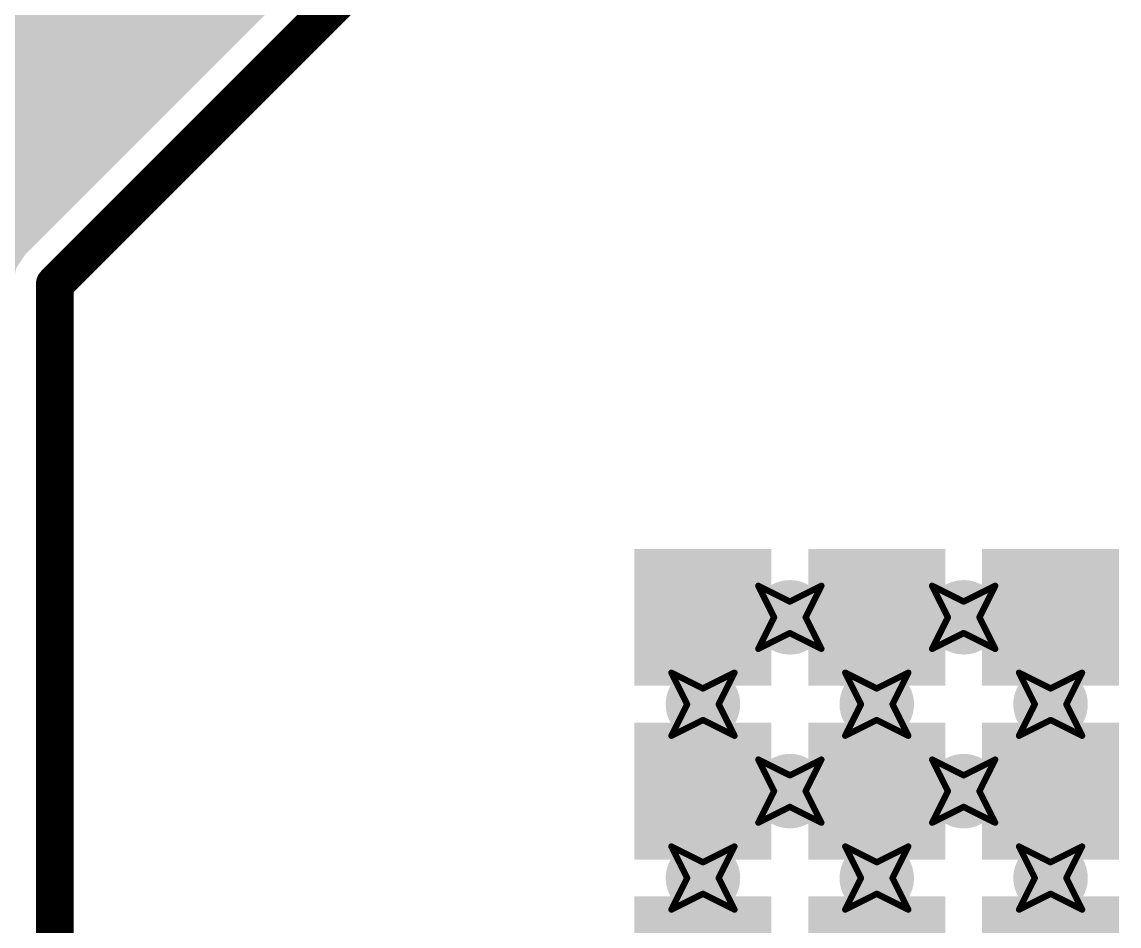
# Model space of a CAD drawing. Header units: inches. Extents: x -11 to 1110, y -7 to 455.
# Drawn here: x 681.73 to 690.57, y 17.21 to 24.5 of the extents above; entities that cross this region are included whole.
import ezdxf

# ---------------------------------------------------------------- set-up
doc = ezdxf.new("R2010")
doc.units = ezdxf.units.IN
for name, color, linetype in [('Bottom Layer', 5, 'Continuous'), ('Bottom Paste', 16, 'Continuous'), ('Bottom Solder', 6, 'Continuous'), ('Drill Drawing', 1, 'Continuous'), ('Multi-Layer', 9, 'Continuous'), ('Pad Holes', 156, 'Continuous'), ('Top Layer', 1, 'Continuous')]:
    doc.layers.add(name, color=color, linetype=linetype)

# ---------------------------------------------------------------- blocks, each defined once
blk = doc.blocks.new('38_SMD_M______B_27')
at = {"layer": 'Bottom Layer'}
for points in [[(-3.1, 0.69), (-2.2, 0.69), (-2.2, -0.21), (-3.1, -0.21)], [(-1.7, 0.69), (-0.8, 0.69), (-0.8, -0.21), (-1.7, -0.21)], [(-0.3, 0.69), (0.6, 0.69), (0.6, -0.21), (-0.3, -0.21)], [(-3.1, -0.71), (-2.2, -0.71), (-2.2, -1.61), (-3.1, -1.61)], [(-1.7, -0.71), (-0.8, -0.71), (-0.8, -1.61), (-1.7, -1.61)], [(-0.3, -0.71), (0.6, -0.71), (0.6, -1.61), (-0.3, -1.61)], [(-3.1, -2.11), (-2.2, -2.11), (-2.2, -3.01), (-3.1, -3.01)], [(-1.7, -2.11), (-0.8, -2.11), (-0.8, -3.01), (-1.7, -3.01)], [(-0.3, -2.11), (0.6, -2.11), (0.6, -3.01), (-0.3, -3.01)]]:
    blk.add_hatch(color=5, dxfattribs=at).paths.add_polyline_path(points)
h = blk.add_hatch(color=5, dxfattribs=at)
edge = h.paths.add_edge_path()
edge.add_arc((-1.95, 0.24), 0.3, 0, 360)
h = blk.add_hatch(color=5, dxfattribs=at)
edge = h.paths.add_edge_path()
edge.add_arc((-0.55, 0.24), 0.3, 0, 360)
h = blk.add_hatch(color=5, dxfattribs=at)
edge = h.paths.add_edge_path()
edge.add_arc((-1.25, -0.46), 0.3, 0, 360)
h = blk.add_hatch(color=5, dxfattribs=at)
edge = h.paths.add_edge_path()
edge.add_arc((0.15, -0.46), 0.3, 0, 360)
h = blk.add_hatch(color=5, dxfattribs=at)
edge = h.paths.add_edge_path()
edge.add_arc((-1.95, -1.16), 0.3, 0, 360)
h = blk.add_hatch(color=5, dxfattribs=at)
edge = h.paths.add_edge_path()
edge.add_arc((-0.55, -1.16), 0.3, 0, 360)
h = blk.add_hatch(color=5, dxfattribs=at)
edge = h.paths.add_edge_path()
edge.add_arc((-1.25, -1.86), 0.3, 0, 360)
h = blk.add_hatch(color=5, dxfattribs=at)
edge = h.paths.add_edge_path()
edge.add_arc((0.15, -1.86), 0.3, 0, 360)
h = blk.add_hatch(color=5, dxfattribs=at)
edge = h.paths.add_edge_path()
edge.add_arc((-1.95, -2.56), 0.3, 0, 360)
h = blk.add_hatch(color=5, dxfattribs=at)
edge = h.paths.add_edge_path()
edge.add_arc((-0.55, -2.56), 0.3, 0, 360)
at = {"layer": 'Bottom Paste'}
for points in [[(-3.1, 0.69), (-2.2, 0.69), (-2.2, -0.21), (-3.1, -0.21)], [(-1.7, 0.69), (-0.8, 0.69), (-0.8, -0.21), (-1.7, -0.21)], [(-0.3, 0.69), (0.6, 0.69), (0.6, -0.21), (-0.3, -0.21)], [(-3.1, -0.71), (-2.2, -0.71), (-2.2, -1.61), (-3.1, -1.61)], [(-1.7, -0.71), (-0.8, -0.71), (-0.8, -1.61), (-1.7, -1.61)], [(-0.3, -0.71), (0.6, -0.71), (0.6, -1.61), (-0.3, -1.61)], [(-3.1, -2.11), (-2.2, -2.11), (-2.2, -3.01), (-3.1, -3.01)], [(-1.7, -2.11), (-0.8, -2.11), (-0.8, -3.01), (-1.7, -3.01)], [(-0.3, -2.11), (0.6, -2.11), (0.6, -3.01), (-0.3, -3.01)]]:
    blk.add_hatch(color=16, dxfattribs=at).paths.add_polyline_path(points)
at = {"layer": 'Bottom Solder'}
for points in [[(-3.2016, 0.7916), (-2.0984, 0.7916), (-2.0984, -0.3116), (-3.2016, -0.3116)], [(-1.8016, 0.7916), (-0.6984, 0.7916), (-0.6984, -0.3116), (-1.8016, -0.3116)], [(-0.4016, 0.7916), (0.7016, 0.7916), (0.7016, -0.3116), (-0.4016, -0.3116)], [(-3.2016, -0.6084), (-2.0984, -0.6084), (-2.0984, -1.7116), (-3.2016, -1.7116)], [(-1.8016, -0.6084), (-0.6984, -0.6084), (-0.6984, -1.7116), (-1.8016, -1.7116)], [(-0.4016, -0.6084), (0.7016, -0.6084), (0.7016, -1.7116), (-0.4016, -1.7116)], [(-3.2016, -2.0084), (-2.0984, -2.0084), (-2.0984, -3.1116), (-3.2016, -3.1116)], [(-1.8016, -2.0084), (-0.6984, -2.0084), (-0.6984, -3.1116), (-1.8016, -3.1116)], [(-0.4016, -2.0084), (0.7016, -2.0084), (0.7016, -3.1116), (-0.4016, -3.1116)]]:
    blk.add_hatch(color=6, dxfattribs=at).paths.add_polyline_path(points)
at = {"layer": 'Multi-Layer'}
h = blk.add_hatch(color=9, dxfattribs=at)
edge = h.paths.add_edge_path()
edge.add_arc((-1.95, 0.24), 0.3, 0, 360)
h = blk.add_hatch(color=9, dxfattribs=at)
edge = h.paths.add_edge_path()
edge.add_arc((-0.55, 0.24), 0.3, 0, 360)
h = blk.add_hatch(color=9, dxfattribs=at)
edge = h.paths.add_edge_path()
edge.add_arc((-1.25, -0.46), 0.3, 0, 360)
h = blk.add_hatch(color=9, dxfattribs=at)
edge = h.paths.add_edge_path()
edge.add_arc((0.15, -0.46), 0.3, 0, 360)
h = blk.add_hatch(color=9, dxfattribs=at)
edge = h.paths.add_edge_path()
edge.add_arc((-1.95, -1.16), 0.3, 0, 360)
h = blk.add_hatch(color=9, dxfattribs=at)
edge = h.paths.add_edge_path()
edge.add_arc((-0.55, -1.16), 0.3, 0, 360)
h = blk.add_hatch(color=9, dxfattribs=at)
edge = h.paths.add_edge_path()
edge.add_arc((-1.25, -1.86), 0.3, 0, 360)
h = blk.add_hatch(color=9, dxfattribs=at)
edge = h.paths.add_edge_path()
edge.add_arc((0.15, -1.86), 0.3, 0, 360)
h = blk.add_hatch(color=9, dxfattribs=at)
edge = h.paths.add_edge_path()
edge.add_arc((-1.95, -2.56), 0.3, 0, 360)
h = blk.add_hatch(color=9, dxfattribs=at)
edge = h.paths.add_edge_path()
edge.add_arc((-0.55, -2.56), 0.3, 0, 360)
at = {"layer": 'Pad Holes'}
h = blk.add_hatch(color=7, dxfattribs=at)
edge = h.paths.add_edge_path()
edge.add_arc((-1.95, 0.24), 0.15, 0, 360)
h = blk.add_hatch(color=7, dxfattribs=at)
edge = h.paths.add_edge_path()
edge.add_arc((-0.55, 0.24), 0.15, 0, 360)
h = blk.add_hatch(color=7, dxfattribs=at)
edge = h.paths.add_edge_path()
edge.add_arc((-1.25, -0.46), 0.15, 0, 360)
h = blk.add_hatch(color=7, dxfattribs=at)
edge = h.paths.add_edge_path()
edge.add_arc((0.15, -0.46), 0.15, 0, 360)
h = blk.add_hatch(color=7, dxfattribs=at)
edge = h.paths.add_edge_path()
edge.add_arc((-1.95, -1.16), 0.15, 0, 360)
h = blk.add_hatch(color=7, dxfattribs=at)
edge = h.paths.add_edge_path()
edge.add_arc((-0.55, -1.16), 0.15, 0, 360)
h = blk.add_hatch(color=7, dxfattribs=at)
edge = h.paths.add_edge_path()
edge.add_arc((-1.25, -1.86), 0.15, 0, 360)
h = blk.add_hatch(color=7, dxfattribs=at)
edge = h.paths.add_edge_path()
edge.add_arc((0.15, -1.86), 0.15, 0, 360)
h = blk.add_hatch(color=7, dxfattribs=at)
edge = h.paths.add_edge_path()
edge.add_arc((-1.95, -2.56), 0.15, 0, 360)
h = blk.add_hatch(color=7, dxfattribs=at)
edge = h.paths.add_edge_path()
edge.add_arc((-0.55, -2.56), 0.15, 0, 360)
at = {"layer": 'Top Layer'}
h = blk.add_hatch(color=1, dxfattribs=at)
edge = h.paths.add_edge_path()
edge.add_arc((-1.95, 0.24), 0.3, 0, 360)
h = blk.add_hatch(color=1, dxfattribs=at)
edge = h.paths.add_edge_path()
edge.add_arc((-0.55, 0.24), 0.3, 0, 360)
h = blk.add_hatch(color=1, dxfattribs=at)
edge = h.paths.add_edge_path()
edge.add_arc((-1.25, -0.46), 0.3, 0, 360)
h = blk.add_hatch(color=1, dxfattribs=at)
edge = h.paths.add_edge_path()
edge.add_arc((0.15, -0.46), 0.3, 0, 360)
h = blk.add_hatch(color=1, dxfattribs=at)
edge = h.paths.add_edge_path()
edge.add_arc((-1.95, -1.16), 0.3, 0, 360)
h = blk.add_hatch(color=1, dxfattribs=at)
edge = h.paths.add_edge_path()
edge.add_arc((-0.55, -1.16), 0.3, 0, 360)
h = blk.add_hatch(color=1, dxfattribs=at)
edge = h.paths.add_edge_path()
edge.add_arc((-1.25, -1.86), 0.3, 0, 360)
h = blk.add_hatch(color=1, dxfattribs=at)
edge = h.paths.add_edge_path()
edge.add_arc((0.15, -1.86), 0.3, 0, 360)
h = blk.add_hatch(color=1, dxfattribs=at)
edge = h.paths.add_edge_path()
edge.add_arc((-1.95, -2.56), 0.3, 0, 360)
h = blk.add_hatch(color=1, dxfattribs=at)
edge = h.paths.add_edge_path()
edge.add_arc((-0.55, -2.56), 0.3, 0, 360)

msp = doc.modelspace()

# ---------------------------------------------------------------- hatches: boundary and pattern name
at = {"layer": 'Top Layer'}
msp.add_hatch(color=1, dxfattribs=at).paths.add_polyline_path([(684.7932, 39.9024), (684.7932, 25.659), (681.7551, 22.6209), (681.6821, 22.5117), (681.6565, 22.3829), (681.6565, 14.0463), (681.5881, 13.9779), (681.5281, 13.833), (681.4011, 13.8583), (681.4011, 23.7138), (681.4517, 23.7643), (681.5244, 23.94), (681.5244, 24.13), (681.4517, 24.3057), (681.3173, 24.4401), (681.1416, 24.5128), (680.9516, 24.5128), (680.7759, 24.4401), (680.6415, 24.3057), (680.5688, 24.13), (680.5688, 23.94), (680.6415, 23.7643), (680.7277, 23.6782), (680.7277, 4.1856), (680.6593, 4.1173), (680.6331, 4.054), (680.4957, 4.054), (680.4695, 4.1173), (680.4011, 4.1856), (680.4011, 25.1673), (681.5671, 26.3333), (682.921, 26.3333), (682.9893, 26.2649), (683.165, 26.1922), (683.355, 26.1922), (683.5307, 26.2649), (683.6651, 26.3993), (683.7378, 26.575), (683.7378, 26.765), (683.6651, 26.9407), (683.5307, 27.0751), (683.5039, 27.0861), (683.5292, 27.2131), (683.6565, 27.2131), (683.9393, 26.9303), (683.9393, 26.3015), (683.6943, 26.0565), (682.713, 26.0565), (682.6447, 26.1249), (682.469, 26.1976), (682.279, 26.1976), (682.1033, 26.1249), (681.9689, 25.9905), (681.8962, 25.8148), (681.8962, 25.6248), (681.9689, 25.4491), (682.1033, 25.3147), (682.279, 25.242), (682.469, 25.242), (682.6447, 25.3147), (682.713, 25.3831), (683.8338, 25.3831), (683.9626, 25.4088), (684.0719, 25.4817), (684.5141, 25.9239), (684.587, 26.0332), (684.6127, 26.162), (684.6127, 27.0697), (684.587, 27.1986), (684.5141, 27.3078), (684.034, 27.7879), (683.9248, 27.8608), (683.7959, 27.8865), (680.4532, 27.8865), (680.3244, 27.8608), (680.2151, 27.7879), (678.8263, 26.3991), (678.7534, 26.2898), (678.7277, 26.161), (678.7277, 4.1856), (678.6593, 4.1173), (678.5866, 3.9416), (678.5866, 3.7516), (678.6593, 3.5759), (678.7938, 3.4415), (678.9694, 3.3688), (679.1594, 3.3688), (679.3351, 3.4415), (679.4695, 3.5759), (679.4957, 3.6392), (679.6331, 3.6392), (679.6593, 3.5759), (679.7937, 3.4415), (679.9694, 3.3688), (680.1594, 3.3688), (680.3351, 3.4415), (680.4695, 3.5759), (680.4957, 3.6392), (680.6331, 3.6392), (680.6593, 3.5759), (680.7937, 3.4415), (680.9694, 3.3688), (681.1594, 3.3688), (681.3351, 3.4415), (681.4034, 3.5099), (681.8947, 3.5099), (681.9199, 3.3829), (681.7985, 3.3327), (681.6641, 3.1983), (681.5914, 3.0226), (681.5914, 2.8326), (681.6641, 2.6569), (681.6668, 2.6543), (681.6181, 2.537), (678.1098, 2.537), (677.5582, 3.0886), (677.5582, 3.8578), (677.5582, 14.3377), (677.5198, 14.531), (677.4103, 14.6948), (675.5803, 16.5248), (675.5803, 25.4302), (675.5418, 25.6234), (675.4323, 25.7873), (675.2685, 25.8968), (675.0753, 25.9352), (674.882, 25.8968), (674.7182, 25.7873), (674.6813, 25.7321), (674.5543, 25.7706), (674.5543, 40.3822), (674.5286, 40.5111), (674.4557, 40.6203), (671.1499, 43.9261), (671.0613, 43.9853), (671.0697, 44.0779), (671.0824, 44.1123), (674.3275, 44.1123), (676.8971, 41.5426), (676.8971, 24.3388), (676.8287, 24.2705), (676.756, 24.0948), (676.756, 23.9048), (676.8287, 23.7291), (676.9631, 23.5947), (677.1388, 23.522), (677.3288, 23.522), (677.5045, 23.5947), (677.6389, 23.7291), (677.7116, 23.9048), (677.7116, 24.0948), (677.6389, 24.2705), (677.5705, 24.3388), (677.5705, 41.6821), (677.5448, 41.8109), (677.4719, 41.9201), (674.705, 44.687), (674.6295, 44.7374), (674.6681, 44.8644), (679.8312, 44.8644)])

# ---------------------------------------------------------------- linework, layer by layer
at = {"layer": 'Drill Drawing'}
for points in [[(687.6594, 19.9538, 0.0508, 0.0508, 0), (687.9134, 19.8268, 0.0508, 0.0508, 0)], [(687.6594, 19.9538, 0.0508, 0.0508, 0), (687.7864, 19.6998, 0.0508, 0.0508, 0)], [(687.9134, 19.8268, 0.0508, 0.0508, 0), (688.1674, 19.9538, 0.0508, 0.0508, 0)], [(688.0404, 19.6998, 0.0508, 0.0508, 0), (688.1674, 19.9538, 0.0508, 0.0508, 0)], [(689.0594, 19.9538, 0.0508, 0.0508, 0), (689.3134, 19.8268, 0.0508, 0.0508, 0)], [(689.0594, 19.9538, 0.0508, 0.0508, 0), (689.1864, 19.6998, 0.0508, 0.0508, 0)], [(689.3134, 19.8268, 0.0508, 0.0508, 0), (689.5674, 19.9538, 0.0508, 0.0508, 0)], [(689.4404, 19.6998, 0.0508, 0.0508, 0), (689.5674, 19.9538, 0.0508, 0.0508, 0)], [(687.6594, 19.4458, 0.0508, 0.0508, 0), (687.7864, 19.6998, 0.0508, 0.0508, 0)], [(688.0404, 19.6998, 0.0508, 0.0508, 0), (688.1674, 19.4458, 0.0508, 0.0508, 0)], [(689.0594, 19.4458, 0.0508, 0.0508, 0), (689.1864, 19.6998, 0.0508, 0.0508, 0)], [(689.4404, 19.6998, 0.0508, 0.0508, 0), (689.5674, 19.4458, 0.0508, 0.0508, 0)], [(687.6594, 19.4458, 0.0508, 0.0508, 0), (687.9134, 19.5728, 0.0508, 0.0508, 0)], [(687.9134, 19.5728, 0.0508, 0.0508, 0), (688.1674, 19.4458, 0.0508, 0.0508, 0)], [(689.0594, 19.4458, 0.0508, 0.0508, 0), (689.3134, 19.5728, 0.0508, 0.0508, 0)], [(689.3134, 19.5728, 0.0508, 0.0508, 0), (689.5674, 19.4458, 0.0508, 0.0508, 0)], [(686.9594, 19.2538, 0.0508, 0.0508, 0), (687.2134, 19.1268, 0.0508, 0.0508, 0)], [(686.9594, 19.2538, 0.0508, 0.0508, 0), (687.0864, 18.9998, 0.0508, 0.0508, 0)], [(687.2134, 19.1268, 0.0508, 0.0508, 0), (687.4674, 19.2538, 0.0508, 0.0508, 0)], [(687.3404, 18.9998, 0.0508, 0.0508, 0), (687.4674, 19.2538, 0.0508, 0.0508, 0)], [(688.3594, 19.2538, 0.0508, 0.0508, 0), (688.6134, 19.1268, 0.0508, 0.0508, 0)], [(688.3594, 19.2538, 0.0508, 0.0508, 0), (688.4864, 18.9998, 0.0508, 0.0508, 0)], [(688.6134, 19.1268, 0.0508, 0.0508, 0), (688.8674, 19.2538, 0.0508, 0.0508, 0)], [(688.7404, 18.9998, 0.0508, 0.0508, 0), (688.8674, 19.2538, 0.0508, 0.0508, 0)], [(689.7594, 19.2538, 0.0508, 0.0508, 0), (690.0134, 19.1268, 0.0508, 0.0508, 0)], [(689.7594, 19.2538, 0.0508, 0.0508, 0), (689.8864, 18.9998, 0.0508, 0.0508, 0)], [(690.0134, 19.1268, 0.0508, 0.0508, 0), (690.2674, 19.2538, 0.0508, 0.0508, 0)], [(690.1404, 18.9998, 0.0508, 0.0508, 0), (690.2674, 19.2538, 0.0508, 0.0508, 0)], [(686.9594, 18.7458, 0.0508, 0.0508, 0), (687.0864, 18.9998, 0.0508, 0.0508, 0)], [(687.3404, 18.9998, 0.0508, 0.0508, 0), (687.4674, 18.7458, 0.0508, 0.0508, 0)], [(688.3594, 18.7458, 0.0508, 0.0508, 0), (688.4864, 18.9998, 0.0508, 0.0508, 0)], [(688.7404, 18.9998, 0.0508, 0.0508, 0), (688.8674, 18.7458, 0.0508, 0.0508, 0)], [(689.7594, 18.7458, 0.0508, 0.0508, 0), (689.8864, 18.9998, 0.0508, 0.0508, 0)], [(690.1404, 18.9998, 0.0508, 0.0508, 0), (690.2674, 18.7458, 0.0508, 0.0508, 0)], [(686.9594, 18.7458, 0.0508, 0.0508, 0), (687.2134, 18.8728, 0.0508, 0.0508, 0)], [(687.2134, 18.8728, 0.0508, 0.0508, 0), (687.4674, 18.7458, 0.0508, 0.0508, 0)], [(688.3594, 18.7458, 0.0508, 0.0508, 0), (688.6134, 18.8728, 0.0508, 0.0508, 0)], [(688.6134, 18.8728, 0.0508, 0.0508, 0), (688.8674, 18.7458, 0.0508, 0.0508, 0)], [(689.7594, 18.7458, 0.0508, 0.0508, 0), (690.0134, 18.8728, 0.0508, 0.0508, 0)], [(690.0134, 18.8728, 0.0508, 0.0508, 0), (690.2674, 18.7458, 0.0508, 0.0508, 0)], [(687.6594, 18.5538, 0.0508, 0.0508, 0), (687.9134, 18.4268, 0.0508, 0.0508, 0)], [(687.6594, 18.5538, 0.0508, 0.0508, 0), (687.7864, 18.2998, 0.0508, 0.0508, 0)], [(687.9134, 18.4268, 0.0508, 0.0508, 0), (688.1674, 18.5538, 0.0508, 0.0508, 0)], [(688.0404, 18.2998, 0.0508, 0.0508, 0), (688.1674, 18.5538, 0.0508, 0.0508, 0)], [(689.0594, 18.5538, 0.0508, 0.0508, 0), (689.3134, 18.4268, 0.0508, 0.0508, 0)], [(689.0594, 18.5538, 0.0508, 0.0508, 0), (689.1864, 18.2998, 0.0508, 0.0508, 0)], [(689.3134, 18.4268, 0.0508, 0.0508, 0), (689.5674, 18.5538, 0.0508, 0.0508, 0)], [(689.4404, 18.2998, 0.0508, 0.0508, 0), (689.5674, 18.5538, 0.0508, 0.0508, 0)], [(687.6594, 18.0458, 0.0508, 0.0508, 0), (687.7864, 18.2998, 0.0508, 0.0508, 0)], [(688.0404, 18.2998, 0.0508, 0.0508, 0), (688.1674, 18.0458, 0.0508, 0.0508, 0)], [(689.0594, 18.0458, 0.0508, 0.0508, 0), (689.1864, 18.2998, 0.0508, 0.0508, 0)], [(689.4404, 18.2998, 0.0508, 0.0508, 0), (689.5674, 18.0458, 0.0508, 0.0508, 0)], [(687.6594, 18.0458, 0.0508, 0.0508, 0), (687.9134, 18.1728, 0.0508, 0.0508, 0)], [(687.9134, 18.1728, 0.0508, 0.0508, 0), (688.1674, 18.0458, 0.0508, 0.0508, 0)], [(689.0594, 18.0458, 0.0508, 0.0508, 0), (689.3134, 18.1728, 0.0508, 0.0508, 0)], [(689.3134, 18.1728, 0.0508, 0.0508, 0), (689.5674, 18.0458, 0.0508, 0.0508, 0)], [(686.9594, 17.8538, 0.0508, 0.0508, 0), (687.2134, 17.7268, 0.0508, 0.0508, 0)], [(686.9594, 17.8538, 0.0508, 0.0508, 0), (687.0864, 17.5998, 0.0508, 0.0508, 0)], [(687.2134, 17.7268, 0.0508, 0.0508, 0), (687.4674, 17.8538, 0.0508, 0.0508, 0)], [(687.3404, 17.5998, 0.0508, 0.0508, 0), (687.4674, 17.8538, 0.0508, 0.0508, 0)], [(688.3594, 17.8538, 0.0508, 0.0508, 0), (688.6134, 17.7268, 0.0508, 0.0508, 0)], [(688.3594, 17.8538, 0.0508, 0.0508, 0), (688.4864, 17.5998, 0.0508, 0.0508, 0)], [(688.6134, 17.7268, 0.0508, 0.0508, 0), (688.8674, 17.8538, 0.0508, 0.0508, 0)], [(688.7404, 17.5998, 0.0508, 0.0508, 0), (688.8674, 17.8538, 0.0508, 0.0508, 0)], [(689.7594, 17.8538, 0.0508, 0.0508, 0), (690.0134, 17.7268, 0.0508, 0.0508, 0)], [(689.7594, 17.8538, 0.0508, 0.0508, 0), (689.8864, 17.5998, 0.0508, 0.0508, 0)], [(690.0134, 17.7268, 0.0508, 0.0508, 0), (690.2674, 17.8538, 0.0508, 0.0508, 0)], [(690.1404, 17.5998, 0.0508, 0.0508, 0), (690.2674, 17.8538, 0.0508, 0.0508, 0)], [(686.9594, 17.3458, 0.0508, 0.0508, 0), (687.0864, 17.5998, 0.0508, 0.0508, 0)], [(687.3404, 17.5998, 0.0508, 0.0508, 0), (687.4674, 17.3458, 0.0508, 0.0508, 0)], [(688.3594, 17.3458, 0.0508, 0.0508, 0), (688.4864, 17.5998, 0.0508, 0.0508, 0)], [(688.7404, 17.5998, 0.0508, 0.0508, 0), (688.8674, 17.3458, 0.0508, 0.0508, 0)], [(689.7594, 17.3458, 0.0508, 0.0508, 0), (689.8864, 17.5998, 0.0508, 0.0508, 0)], [(690.1404, 17.5998, 0.0508, 0.0508, 0), (690.2674, 17.3458, 0.0508, 0.0508, 0)], [(686.9594, 17.3458, 0.0508, 0.0508, 0), (687.2134, 17.4728, 0.0508, 0.0508, 0)], [(687.2134, 17.4728, 0.0508, 0.0508, 0), (687.4674, 17.3458, 0.0508, 0.0508, 0)], [(688.3594, 17.3458, 0.0508, 0.0508, 0), (688.6134, 17.4728, 0.0508, 0.0508, 0)], [(688.6134, 17.4728, 0.0508, 0.0508, 0), (688.8674, 17.3458, 0.0508, 0.0508, 0)], [(689.7594, 17.3458, 0.0508, 0.0508, 0), (690.0134, 17.4728, 0.0508, 0.0508, 0)], [(690.0134, 17.4728, 0.0508, 0.0508, 0), (690.2674, 17.3458, 0.0508, 0.0508, 0)]]:
    msp.add_lwpolyline(points, format="xyseb", dxfattribs=at)
for points in [[(687.6467, 19.9538, 0.0254, 0.0254, 1), (687.6721, 19.9538, 0.0254, 0.0254, 1)], [(687.6467, 19.9538, 0.0254, 0.0254, 1), (687.6721, 19.9538, 0.0254, 0.0254, 1)], [(688.1547, 19.9538, 0.0254, 0.0254, 1), (688.1801, 19.9538, 0.0254, 0.0254, 1)], [(688.1547, 19.9538, 0.0254, 0.0254, 1), (688.1801, 19.9538, 0.0254, 0.0254, 1)], [(689.0467, 19.9538, 0.0254, 0.0254, 1), (689.0721, 19.9538, 0.0254, 0.0254, 1)], [(689.0467, 19.9538, 0.0254, 0.0254, 1), (689.0721, 19.9538, 0.0254, 0.0254, 1)], [(689.5547, 19.9538, 0.0254, 0.0254, 1), (689.5801, 19.9538, 0.0254, 0.0254, 1)], [(689.5547, 19.9538, 0.0254, 0.0254, 1), (689.5801, 19.9538, 0.0254, 0.0254, 1)], [(687.9007, 19.8268, 0.0254, 0.0254, 1), (687.9261, 19.8268, 0.0254, 0.0254, 1)], [(687.9007, 19.8268, 0.0254, 0.0254, 1), (687.9261, 19.8268, 0.0254, 0.0254, 1)], [(689.3007, 19.8268, 0.0254, 0.0254, 1), (689.3261, 19.8268, 0.0254, 0.0254, 1)], [(689.3007, 19.8268, 0.0254, 0.0254, 1), (689.3261, 19.8268, 0.0254, 0.0254, 1)], [(687.7737, 19.6998, 0.0254, 0.0254, 1), (687.7991, 19.6998, 0.0254, 0.0254, 1)], [(687.7737, 19.6998, 0.0254, 0.0254, 1), (687.7991, 19.6998, 0.0254, 0.0254, 1)], [(688.0277, 19.6998, 0.0254, 0.0254, 1), (688.0531, 19.6998, 0.0254, 0.0254, 1)], [(688.0277, 19.6998, 0.0254, 0.0254, 1), (688.0531, 19.6998, 0.0254, 0.0254, 1)], [(689.1737, 19.6998, 0.0254, 0.0254, 1), (689.1991, 19.6998, 0.0254, 0.0254, 1)], [(689.1737, 19.6998, 0.0254, 0.0254, 1), (689.1991, 19.6998, 0.0254, 0.0254, 1)], [(689.4277, 19.6998, 0.0254, 0.0254, 1), (689.4531, 19.6998, 0.0254, 0.0254, 1)], [(689.4277, 19.6998, 0.0254, 0.0254, 1), (689.4531, 19.6998, 0.0254, 0.0254, 1)], [(687.9007, 19.5728, 0.0254, 0.0254, 1), (687.9261, 19.5728, 0.0254, 0.0254, 1)], [(687.9007, 19.5728, 0.0254, 0.0254, 1), (687.9261, 19.5728, 0.0254, 0.0254, 1)], [(689.3007, 19.5728, 0.0254, 0.0254, 1), (689.3261, 19.5728, 0.0254, 0.0254, 1)], [(689.3007, 19.5728, 0.0254, 0.0254, 1), (689.3261, 19.5728, 0.0254, 0.0254, 1)], [(687.6467, 19.4458, 0.0254, 0.0254, 1), (687.6721, 19.4458, 0.0254, 0.0254, 1)], [(687.6467, 19.4458, 0.0254, 0.0254, 1), (687.6721, 19.4458, 0.0254, 0.0254, 1)], [(688.1547, 19.4458, 0.0254, 0.0254, 1), (688.1801, 19.4458, 0.0254, 0.0254, 1)], [(688.1547, 19.4458, 0.0254, 0.0254, 1), (688.1801, 19.4458, 0.0254, 0.0254, 1)], [(689.0467, 19.4458, 0.0254, 0.0254, 1), (689.0721, 19.4458, 0.0254, 0.0254, 1)], [(689.0467, 19.4458, 0.0254, 0.0254, 1), (689.0721, 19.4458, 0.0254, 0.0254, 1)], [(689.5547, 19.4458, 0.0254, 0.0254, 1), (689.5801, 19.4458, 0.0254, 0.0254, 1)], [(689.5547, 19.4458, 0.0254, 0.0254, 1), (689.5801, 19.4458, 0.0254, 0.0254, 1)], [(686.9467, 19.2538, 0.0254, 0.0254, 1), (686.9721, 19.2538, 0.0254, 0.0254, 1)], [(686.9467, 19.2538, 0.0254, 0.0254, 1), (686.9721, 19.2538, 0.0254, 0.0254, 1)], [(687.4547, 19.2538, 0.0254, 0.0254, 1), (687.4801, 19.2538, 0.0254, 0.0254, 1)], [(687.4547, 19.2538, 0.0254, 0.0254, 1), (687.4801, 19.2538, 0.0254, 0.0254, 1)], [(688.3467, 19.2538, 0.0254, 0.0254, 1), (688.3721, 19.2538, 0.0254, 0.0254, 1)], [(688.3467, 19.2538, 0.0254, 0.0254, 1), (688.3721, 19.2538, 0.0254, 0.0254, 1)], [(688.8547, 19.2538, 0.0254, 0.0254, 1), (688.8801, 19.2538, 0.0254, 0.0254, 1)], [(688.8547, 19.2538, 0.0254, 0.0254, 1), (688.8801, 19.2538, 0.0254, 0.0254, 1)], [(689.7467, 19.2538, 0.0254, 0.0254, 1), (689.7721, 19.2538, 0.0254, 0.0254, 1)], [(689.7467, 19.2538, 0.0254, 0.0254, 1), (689.7721, 19.2538, 0.0254, 0.0254, 1)], [(690.2547, 19.2538, 0.0254, 0.0254, 1), (690.2801, 19.2538, 0.0254, 0.0254, 1)], [(690.2547, 19.2538, 0.0254, 0.0254, 1), (690.2801, 19.2538, 0.0254, 0.0254, 1)], [(687.2007, 19.1268, 0.0254, 0.0254, 1), (687.2261, 19.1268, 0.0254, 0.0254, 1)], [(687.2007, 19.1268, 0.0254, 0.0254, 1), (687.2261, 19.1268, 0.0254, 0.0254, 1)], [(688.6007, 19.1268, 0.0254, 0.0254, 1), (688.6261, 19.1268, 0.0254, 0.0254, 1)], [(688.6007, 19.1268, 0.0254, 0.0254, 1), (688.6261, 19.1268, 0.0254, 0.0254, 1)], [(690.0007, 19.1268, 0.0254, 0.0254, 1), (690.0261, 19.1268, 0.0254, 0.0254, 1)], [(690.0007, 19.1268, 0.0254, 0.0254, 1), (690.0261, 19.1268, 0.0254, 0.0254, 1)], [(687.0737, 18.9998, 0.0254, 0.0254, 1), (687.0991, 18.9998, 0.0254, 0.0254, 1)], [(687.0737, 18.9998, 0.0254, 0.0254, 1), (687.0991, 18.9998, 0.0254, 0.0254, 1)], [(687.3277, 18.9998, 0.0254, 0.0254, 1), (687.3531, 18.9998, 0.0254, 0.0254, 1)], [(687.3277, 18.9998, 0.0254, 0.0254, 1), (687.3531, 18.9998, 0.0254, 0.0254, 1)], [(688.4737, 18.9998, 0.0254, 0.0254, 1), (688.4991, 18.9998, 0.0254, 0.0254, 1)], [(688.4737, 18.9998, 0.0254, 0.0254, 1), (688.4991, 18.9998, 0.0254, 0.0254, 1)], [(688.7277, 18.9998, 0.0254, 0.0254, 1), (688.7531, 18.9998, 0.0254, 0.0254, 1)], [(688.7277, 18.9998, 0.0254, 0.0254, 1), (688.7531, 18.9998, 0.0254, 0.0254, 1)], [(689.8737, 18.9998, 0.0254, 0.0254, 1), (689.8991, 18.9998, 0.0254, 0.0254, 1)], [(689.8737, 18.9998, 0.0254, 0.0254, 1), (689.8991, 18.9998, 0.0254, 0.0254, 1)], [(690.1277, 18.9998, 0.0254, 0.0254, 1), (690.1531, 18.9998, 0.0254, 0.0254, 1)], [(690.1277, 18.9998, 0.0254, 0.0254, 1), (690.1531, 18.9998, 0.0254, 0.0254, 1)], [(687.2007, 18.8728, 0.0254, 0.0254, 1), (687.2261, 18.8728, 0.0254, 0.0254, 1)], [(687.2007, 18.8728, 0.0254, 0.0254, 1), (687.2261, 18.8728, 0.0254, 0.0254, 1)], [(688.6007, 18.8728, 0.0254, 0.0254, 1), (688.6261, 18.8728, 0.0254, 0.0254, 1)], [(688.6007, 18.8728, 0.0254, 0.0254, 1), (688.6261, 18.8728, 0.0254, 0.0254, 1)], [(690.0007, 18.8728, 0.0254, 0.0254, 1), (690.0261, 18.8728, 0.0254, 0.0254, 1)], [(690.0007, 18.8728, 0.0254, 0.0254, 1), (690.0261, 18.8728, 0.0254, 0.0254, 1)], [(686.9467, 18.7458, 0.0254, 0.0254, 1), (686.9721, 18.7458, 0.0254, 0.0254, 1)], [(686.9467, 18.7458, 0.0254, 0.0254, 1), (686.9721, 18.7458, 0.0254, 0.0254, 1)], [(687.4547, 18.7458, 0.0254, 0.0254, 1), (687.4801, 18.7458, 0.0254, 0.0254, 1)], [(687.4547, 18.7458, 0.0254, 0.0254, 1), (687.4801, 18.7458, 0.0254, 0.0254, 1)], [(688.3467, 18.7458, 0.0254, 0.0254, 1), (688.3721, 18.7458, 0.0254, 0.0254, 1)], [(688.3467, 18.7458, 0.0254, 0.0254, 1), (688.3721, 18.7458, 0.0254, 0.0254, 1)], [(688.8547, 18.7458, 0.0254, 0.0254, 1), (688.8801, 18.7458, 0.0254, 0.0254, 1)], [(688.8547, 18.7458, 0.0254, 0.0254, 1), (688.8801, 18.7458, 0.0254, 0.0254, 1)], [(689.7467, 18.7458, 0.0254, 0.0254, 1), (689.7721, 18.7458, 0.0254, 0.0254, 1)], [(689.7467, 18.7458, 0.0254, 0.0254, 1), (689.7721, 18.7458, 0.0254, 0.0254, 1)], [(690.2547, 18.7458, 0.0254, 0.0254, 1), (690.2801, 18.7458, 0.0254, 0.0254, 1)], [(690.2547, 18.7458, 0.0254, 0.0254, 1), (690.2801, 18.7458, 0.0254, 0.0254, 1)], [(687.6467, 18.5538, 0.0254, 0.0254, 1), (687.6721, 18.5538, 0.0254, 0.0254, 1)], [(687.6467, 18.5538, 0.0254, 0.0254, 1), (687.6721, 18.5538, 0.0254, 0.0254, 1)], [(688.1547, 18.5538, 0.0254, 0.0254, 1), (688.1801, 18.5538, 0.0254, 0.0254, 1)], [(688.1547, 18.5538, 0.0254, 0.0254, 1), (688.1801, 18.5538, 0.0254, 0.0254, 1)], [(689.0467, 18.5538, 0.0254, 0.0254, 1), (689.0721, 18.5538, 0.0254, 0.0254, 1)], [(689.0467, 18.5538, 0.0254, 0.0254, 1), (689.0721, 18.5538, 0.0254, 0.0254, 1)], [(689.5547, 18.5538, 0.0254, 0.0254, 1), (689.5801, 18.5538, 0.0254, 0.0254, 1)], [(689.5547, 18.5538, 0.0254, 0.0254, 1), (689.5801, 18.5538, 0.0254, 0.0254, 1)], [(687.9007, 18.4268, 0.0254, 0.0254, 1), (687.9261, 18.4268, 0.0254, 0.0254, 1)], [(687.9007, 18.4268, 0.0254, 0.0254, 1), (687.9261, 18.4268, 0.0254, 0.0254, 1)], [(689.3007, 18.4268, 0.0254, 0.0254, 1), (689.3261, 18.4268, 0.0254, 0.0254, 1)], [(689.3007, 18.4268, 0.0254, 0.0254, 1), (689.3261, 18.4268, 0.0254, 0.0254, 1)], [(687.7737, 18.2998, 0.0254, 0.0254, 1), (687.7991, 18.2998, 0.0254, 0.0254, 1)], [(687.7737, 18.2998, 0.0254, 0.0254, 1), (687.7991, 18.2998, 0.0254, 0.0254, 1)], [(688.0277, 18.2998, 0.0254, 0.0254, 1), (688.0531, 18.2998, 0.0254, 0.0254, 1)], [(688.0277, 18.2998, 0.0254, 0.0254, 1), (688.0531, 18.2998, 0.0254, 0.0254, 1)], [(689.1737, 18.2998, 0.0254, 0.0254, 1), (689.1991, 18.2998, 0.0254, 0.0254, 1)], [(689.1737, 18.2998, 0.0254, 0.0254, 1), (689.1991, 18.2998, 0.0254, 0.0254, 1)], [(689.4277, 18.2998, 0.0254, 0.0254, 1), (689.4531, 18.2998, 0.0254, 0.0254, 1)], [(689.4277, 18.2998, 0.0254, 0.0254, 1), (689.4531, 18.2998, 0.0254, 0.0254, 1)], [(687.9007, 18.1728, 0.0254, 0.0254, 1), (687.9261, 18.1728, 0.0254, 0.0254, 1)], [(687.9007, 18.1728, 0.0254, 0.0254, 1), (687.9261, 18.1728, 0.0254, 0.0254, 1)], [(689.3007, 18.1728, 0.0254, 0.0254, 1), (689.3261, 18.1728, 0.0254, 0.0254, 1)], [(689.3007, 18.1728, 0.0254, 0.0254, 1), (689.3261, 18.1728, 0.0254, 0.0254, 1)], [(687.6467, 18.0458, 0.0254, 0.0254, 1), (687.6721, 18.0458, 0.0254, 0.0254, 1)], [(687.6467, 18.0458, 0.0254, 0.0254, 1), (687.6721, 18.0458, 0.0254, 0.0254, 1)], [(688.1547, 18.0458, 0.0254, 0.0254, 1), (688.1801, 18.0458, 0.0254, 0.0254, 1)], [(688.1547, 18.0458, 0.0254, 0.0254, 1), (688.1801, 18.0458, 0.0254, 0.0254, 1)], [(689.0467, 18.0458, 0.0254, 0.0254, 1), (689.0721, 18.0458, 0.0254, 0.0254, 1)], [(689.0467, 18.0458, 0.0254, 0.0254, 1), (689.0721, 18.0458, 0.0254, 0.0254, 1)], [(689.5547, 18.0458, 0.0254, 0.0254, 1), (689.5801, 18.0458, 0.0254, 0.0254, 1)], [(689.5547, 18.0458, 0.0254, 0.0254, 1), (689.5801, 18.0458, 0.0254, 0.0254, 1)], [(686.9467, 17.8538, 0.0254, 0.0254, 1), (686.9721, 17.8538, 0.0254, 0.0254, 1)], [(686.9467, 17.8538, 0.0254, 0.0254, 1), (686.9721, 17.8538, 0.0254, 0.0254, 1)], [(687.4547, 17.8538, 0.0254, 0.0254, 1), (687.4801, 17.8538, 0.0254, 0.0254, 1)], [(687.4547, 17.8538, 0.0254, 0.0254, 1), (687.4801, 17.8538, 0.0254, 0.0254, 1)], [(688.3467, 17.8538, 0.0254, 0.0254, 1), (688.3721, 17.8538, 0.0254, 0.0254, 1)], [(688.3467, 17.8538, 0.0254, 0.0254, 1), (688.3721, 17.8538, 0.0254, 0.0254, 1)], [(688.8547, 17.8538, 0.0254, 0.0254, 1), (688.8801, 17.8538, 0.0254, 0.0254, 1)], [(688.8547, 17.8538, 0.0254, 0.0254, 1), (688.8801, 17.8538, 0.0254, 0.0254, 1)], [(689.7467, 17.8538, 0.0254, 0.0254, 1), (689.7721, 17.8538, 0.0254, 0.0254, 1)], [(689.7467, 17.8538, 0.0254, 0.0254, 1), (689.7721, 17.8538, 0.0254, 0.0254, 1)], [(690.2547, 17.8538, 0.0254, 0.0254, 1), (690.2801, 17.8538, 0.0254, 0.0254, 1)], [(690.2547, 17.8538, 0.0254, 0.0254, 1), (690.2801, 17.8538, 0.0254, 0.0254, 1)], [(687.2007, 17.7268, 0.0254, 0.0254, 1), (687.2261, 17.7268, 0.0254, 0.0254, 1)], [(687.2007, 17.7268, 0.0254, 0.0254, 1), (687.2261, 17.7268, 0.0254, 0.0254, 1)], [(688.6007, 17.7268, 0.0254, 0.0254, 1), (688.6261, 17.7268, 0.0254, 0.0254, 1)], [(688.6007, 17.7268, 0.0254, 0.0254, 1), (688.6261, 17.7268, 0.0254, 0.0254, 1)], [(690.0007, 17.7268, 0.0254, 0.0254, 1), (690.0261, 17.7268, 0.0254, 0.0254, 1)], [(690.0007, 17.7268, 0.0254, 0.0254, 1), (690.0261, 17.7268, 0.0254, 0.0254, 1)], [(687.0737, 17.5998, 0.0254, 0.0254, 1), (687.0991, 17.5998, 0.0254, 0.0254, 1)], [(687.0737, 17.5998, 0.0254, 0.0254, 1), (687.0991, 17.5998, 0.0254, 0.0254, 1)], [(687.3277, 17.5998, 0.0254, 0.0254, 1), (687.3531, 17.5998, 0.0254, 0.0254, 1)], [(687.3277, 17.5998, 0.0254, 0.0254, 1), (687.3531, 17.5998, 0.0254, 0.0254, 1)], [(688.4737, 17.5998, 0.0254, 0.0254, 1), (688.4991, 17.5998, 0.0254, 0.0254, 1)], [(688.4737, 17.5998, 0.0254, 0.0254, 1), (688.4991, 17.5998, 0.0254, 0.0254, 1)], [(688.7277, 17.5998, 0.0254, 0.0254, 1), (688.7531, 17.5998, 0.0254, 0.0254, 1)], [(688.7277, 17.5998, 0.0254, 0.0254, 1), (688.7531, 17.5998, 0.0254, 0.0254, 1)], [(689.8737, 17.5998, 0.0254, 0.0254, 1), (689.8991, 17.5998, 0.0254, 0.0254, 1)], [(689.8737, 17.5998, 0.0254, 0.0254, 1), (689.8991, 17.5998, 0.0254, 0.0254, 1)], [(690.1277, 17.5998, 0.0254, 0.0254, 1), (690.1531, 17.5998, 0.0254, 0.0254, 1)], [(690.1277, 17.5998, 0.0254, 0.0254, 1), (690.1531, 17.5998, 0.0254, 0.0254, 1)], [(687.2007, 17.4728, 0.0254, 0.0254, 1), (687.2261, 17.4728, 0.0254, 0.0254, 1)], [(687.2007, 17.4728, 0.0254, 0.0254, 1), (687.2261, 17.4728, 0.0254, 0.0254, 1)], [(688.6007, 17.4728, 0.0254, 0.0254, 1), (688.6261, 17.4728, 0.0254, 0.0254, 1)], [(688.6007, 17.4728, 0.0254, 0.0254, 1), (688.6261, 17.4728, 0.0254, 0.0254, 1)], [(690.0007, 17.4728, 0.0254, 0.0254, 1), (690.0261, 17.4728, 0.0254, 0.0254, 1)], [(690.0007, 17.4728, 0.0254, 0.0254, 1), (690.0261, 17.4728, 0.0254, 0.0254, 1)], [(686.9467, 17.3458, 0.0254, 0.0254, 1), (686.9721, 17.3458, 0.0254, 0.0254, 1)], [(686.9467, 17.3458, 0.0254, 0.0254, 1), (686.9721, 17.3458, 0.0254, 0.0254, 1)], [(687.4547, 17.3458, 0.0254, 0.0254, 1), (687.4801, 17.3458, 0.0254, 0.0254, 1)], [(687.4547, 17.3458, 0.0254, 0.0254, 1), (687.4801, 17.3458, 0.0254, 0.0254, 1)], [(688.3467, 17.3458, 0.0254, 0.0254, 1), (688.3721, 17.3458, 0.0254, 0.0254, 1)], [(688.3467, 17.3458, 0.0254, 0.0254, 1), (688.3721, 17.3458, 0.0254, 0.0254, 1)], [(688.8547, 17.3458, 0.0254, 0.0254, 1), (688.8801, 17.3458, 0.0254, 0.0254, 1)], [(688.8547, 17.3458, 0.0254, 0.0254, 1), (688.8801, 17.3458, 0.0254, 0.0254, 1)], [(689.7467, 17.3458, 0.0254, 0.0254, 1), (689.7721, 17.3458, 0.0254, 0.0254, 1)], [(689.7467, 17.3458, 0.0254, 0.0254, 1), (689.7721, 17.3458, 0.0254, 0.0254, 1)], [(690.2547, 17.3458, 0.0254, 0.0254, 1), (690.2801, 17.3458, 0.0254, 0.0254, 1)], [(690.2547, 17.3458, 0.0254, 0.0254, 1), (690.2801, 17.3458, 0.0254, 0.0254, 1)]]:
    msp.add_lwpolyline(points, format="xyseb", close=True, dxfattribs=at)
at = {"layer": 'Top Layer'}
for points in [[(681.9932, 22.3829, 0.3048, 0.3048, 0), (685.1298, 25.5196, 0.3048, 0.3048, 0)], [(681.9932, 13.7073, 0.3048, 0.3048, 0), (681.9932, 22.3829, 0.3048, 0.3048, 0)]]:
    msp.add_lwpolyline(points, format="xyseb", dxfattribs=at)
msp.add_lwpolyline([(681.917, 22.3829, 0.1524, 0.1524, 1), (682.0694, 22.3829, 0.1524, 0.1524, 1)], format="xyseb", close=True, dxfattribs=at)
msp.add_lwpolyline([(681.917, 22.3829, 0.1524, 0.1524, 1), (682.0694, 22.3829, 0.1524, 0.1524, 1)], format="xyseb", close=True, dxfattribs=at)

# ---------------------------------------------------------------- block references
at = {"rotation": 90}
msp.add_blockref('38_SMD_M______B_27', (687.4534, 19.5498), dxfattribs=at)

doc.saveas('drawing.dxf')
